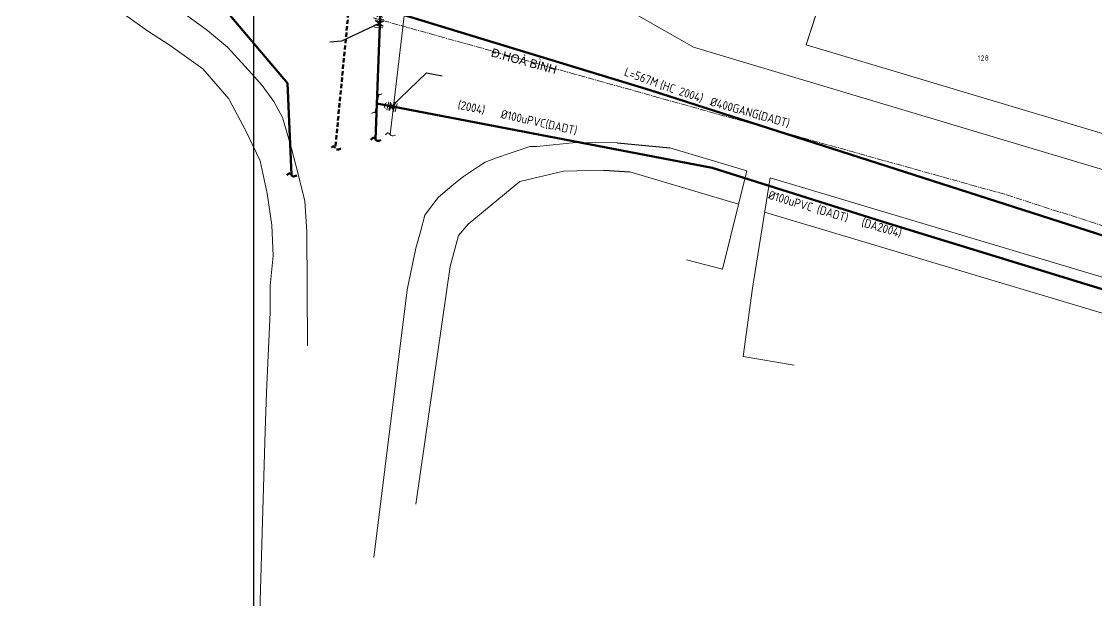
# Model space of a CAD drawing. Header units: inches. Extents: x 595615 to 1194060, y 1190840 to 2385448.
# Drawn here: x 596201.9 to 596326.7, y 1191117.7 to 1191185 of the extents above; entities that cross this region are included whole.
import ezdxf
from ezdxf.enums import TextEntityAlignment as Align

# ---------------------------------------------------------------- set-up
doc = ezdxf.new("R2010")
doc.units = ezdxf.units.IN
doc.header["$MEASUREMENT"] = 0
doc.linetypes.add('CENTER2', pattern=[1.125, 0.75, -0.125, 0.125, -0.125])
doc.linetypes.add('DASHED', pattern=[0.75, 0.5, -0.25])
doc.layers.get('Defpoints').update_dxf_attribs({"color": 1})
for name, color, linetype, lineweight in [('Chitiet', 4, 'Continuous', 9), ('DN 200 uPVC', 4, 'Continuous', 50), ('NAM-CDAI', 220, 'Continuous', 25), ('Nen tim duong', 9, 'CENTER2', 0), ('Nen_HTHANH-TP', 9, 'Continuous', 0), ('Nen_SN-HTHANH-TP_new', 7, 'Continuous', 0), ('Nen_TTHOA-TP', 9, 'Continuous', 0), ('NHA', 8, 'Continuous', 9), ('ONG BTCT', 61, 'DASHED', 100), ('ONG CAP 2 (DADT)', 140, 'Continuous', 70), ('ONG CAP 3 (DADT)', 221, 'Continuous', 50), ('ONGCAP2', 5, 'Continuous', 20), ('TEXT PIPE', 3, 'Continuous', 25), ('Text_GiaoThong', 142, 'Continuous', 0), ('VAN', 7, 'Continuous', 20)]:
    doc.layers.add(name, color=color, linetype=linetype, lineweight=lineweight)
doc.layers.add('ki hieu van', color=170, linetype='Continuous')
doc.styles.add('Giao Thong', font='VAPTIMN_0.TTF', dxfattribs={"height": 1})
doc.styles.add('Sonha_QTB', font='isocp.shx', dxfattribs={"height": 0.6, "bigfont": 'bigfont.shx'})
doc.styles.add('text', font='isocp2.shx')
doc.styles.add('VNI-HC', font='VHELVCN_0.TTF')
doc.dimstyles.new('DUONG KICH THUOC', dxfattribs={"dimtxt": 1, "dimasz": 0.7, "dimexe": 0.5, "dimexo": 0.3, "dimgap": 0.2, "dimtad": 1, "dimzin": 0, "dimdsep": 46, "dimtxsty": 'VNI-HC', "dimblk": 'ARCHTICK', "dimcen": 0.09, "dimdle": 0.5, "dimclrd": 256, "dimclre": 256, "dimclrt": 256, "dimadec": 0, "dimazin": 0, "dimtfac": 1, "dimtofl": 0, "dimtmove": 0, "dimatfit": 3, "dimfxl": 1, "dimtolj": 1, "dimtzin": 0, "dimlwd": -1, "dimlwe": -1, "dimarcsym": 0})

# ---------------------------------------------------------------- blocks, each defined once
blk = doc.blocks.new('VAN')
at = {"layer": 'VAN'}
h = blk.add_hatch(color=256, dxfattribs=at)
h.paths.add_polyline_path([(0.21, -0.5), (0.49, 0), (0.21, 0.5)])
h.paths.add_polyline_path([(0.77, 0.5), (0.49, 0), (0.77, -0.5)])
at = {"layer": 'VAN', "ltscale": 100}
for p, q in [((0, 0.5), (0, -0.5)), ((0.77, -0.5), (0.21, 0.5)), ((0.21, -0.5), (0.77, 0.5)), ((0.21, 0.5), (0.21, -0.5)), ((0.77, 0.5), (0.77, -0.5)), ((0.98, 0.5), (0.98, -0.5))]:
    blk.add_line(p, q, dxfattribs=at)
blk = doc.blocks.new('TE+VAN')
at = {"layer": 'Chitiet', "ltscale": 100, "const_width": 0.1}
for points in [[(-0.35, 1.28, 0.571257), (0.35, 1.28)], [(1.1, 0.35, 0.571257), (1.1, -0.35)], [(0.35, -1.28, 0.571257), (-0.35, -1.28)]]:
    blk.add_lwpolyline(points, format="xyb", dxfattribs=at)
for points in [[(0, -1.08), (0, 1.08)], [(0.9, 0), (0, 0)]]:
    blk.add_lwpolyline(points, dxfattribs=at)
at = {"layer": 'VAN'}
blk.add_blockref('VAN', (1.3, 0), dxfattribs=at)
blk = doc.blocks.new('_ArchTick')
at = {"color": 0, "linetype": 'ByBlock', "const_width": 0.15}
blk.add_lwpolyline([(-0.5, -0.5), (0.5, 0.5)], dxfattribs=at)

msp = doc.modelspace()

# ---------------------------------------------------------------- linework, layer by layer
at = {"layer": 'Defpoints'}
msp.add_lwpolyline([(597361.233, 1190839.699), (597361.233, 1191640.651), (596228.852, 1191640.651), (596228.852, 1190839.699)], close=True, dxfattribs=at)
at = {"layer": 'DN 200 uPVC'}
msp.add_lwpolyline([(596233.273, 1191167.172), (596232.793, 1191177.844), (596223.523, 1191188.847), (596201.928, 1191195.903)], dxfattribs=at)
msp.add_spline([(596233.902, 1191167.111), (596233.399, 1191167.047), (596233.068, 1191167.368), (596232.741, 1191167.134)], degree=3, dxfattribs=at)
at = {"layer": 'Nen tim duong'}
for p, q in [((596242.763, 1191185.433), (596316.294, 1191164.866)), ((596316.294, 1191164.866), (596453.281, 1191120.725))]:
    msp.add_line(p, q, dxfattribs=at)
at = {"layer": 'Nen_HTHANH-TP', "linetype": 'Continuous'}
for p, q in [((596299.505, 1191202.535), (596293.028, 1191182.289)), ((596267.64, 1191189.066), (596279.956, 1191182.032)), ((596294.208, 1191185.979), (596293.028, 1191182.289)), ((596279.956, 1191182.032), (596340.36, 1191163.925)), ((596293.028, 1191182.289), (596341.508, 1191167.757)), ((596277.204, 1191170.329), (596286.134, 1191167.653)), ((596272.553, 1191167.548), (596285.168, 1191163.766)), ((596288.827, 1191166.845), (596336.914, 1191152.431)), ((596288.192, 1191162.86), (596335.765, 1191148.599))]:
    msp.add_line(p, q, dxfattribs=at)
at = {"layer": 'Nen_HTHANH-TP', "linetype": 'Continuous', "flags": 128}
for points in [[(596271.114, 1191170.9), (596266.293, 1191170.942), (596266.293, 1191170.942), (596266.293, 1191170.942), (596266.293, 1191170.942), (596261.765, 1191170.471), (596260.944, 1191170.47), (596259.346, 1191169.938), (596258.662, 1191169.71), (596257.055, 1191169.163), (596255.749, 1191168.665), (596254.993, 1191168.16), (596253.239, 1191166.989), (596252.138, 1191166.101), (596250.33, 1191164.606), (596249.542, 1191163.548), (596248.754, 1191162.49), (596248.234, 1191160.583), (596247.714, 1191158.677), (596246.685, 1191153.819), (596242.841, 1191122.716)], [(596269.531, 1191167.736), (596269.531, 1191167.736), (596269.531, 1191167.736), (596264.865, 1191167.625), (596259.772, 1191166.407), (596253.78, 1191161.476), (596252.66, 1191160.16), (596251.705, 1191156.558), (596247.695, 1191128.94)]]:
    msp.add_lwpolyline(points, dxfattribs=at)
at = {"layer": 'Nen_TTHOA-TP', "flags": 128}
for points in [[(596235.117, 1191147.308), (596235.045, 1191160.592), (596234.836, 1191164.114), (596234.042, 1191167.255), (596233.249, 1191170.396), (596232.23, 1191173.845), (596231.221, 1191175.731), (596229.885, 1191177.581), (596228.669, 1191178.921), (596225.835, 1191182.044), (596223.526, 1191183.975), (596222.08, 1191185.006), (596218.676, 1191187.503), (596204.532, 1191196.022)], [(596229.581, 1191116.341), (596229.581, 1191116.341), (596229.581, 1191116.341), (596229.581, 1191116.341), (596230.228, 1191137.458), (596230.361, 1191141.889), (596230.575, 1191146.217), (596230.781, 1191151.2), (596230.805, 1191154.302), (596231.127, 1191157.77), (596230.996, 1191161.351), (596230.46, 1191165.017), (596229.648, 1191168.805), (596227.952, 1191172.384), (596226.073, 1191175.848), (596225.989, 1191176.004), (596222.988, 1191179.51), (596219.175, 1191182.218), (596216.543, 1191183.937), (596203.597, 1191193.172)]]:
    msp.add_lwpolyline(points, dxfattribs=at)
at = {"layer": 'Nen_TTHOA-TP'}
for points in [[(596286.134, 1191167.653), (596283.295, 1191156.23), (596279.125, 1191157.32)], [(596288.827, 1191166.845), (596286.785, 1191154.02), (596285.695, 1191146.1), (596291.625, 1191145.07)]]:
    msp.add_lwpolyline(points, dxfattribs=at)
at = {"layer": 'NHA', "lineweight": -3, "flags": 128}
for points in [[(596271.114, 1191170.9), (596277.204, 1191170.329)], [(596269.531, 1191167.736), (596272.553, 1191167.548)]]:
    msp.add_lwpolyline(points, dxfattribs=at)
at = {"layer": 'ONG BTCT'}
msp.add_lwpolyline([(596257.207, 1191315.883), (596256.212, 1191309.106), (596255.086, 1191301.305), (596254.541, 1191293.601), (596253.493, 1191285.272), (596252.622, 1191277.398), (596251.566, 1191270.071), (596250.69, 1191262.116), (596249.724, 1191255.138), (596246.526, 1191236.089), (596242.676, 1191215.08), (596238.355, 1191170.291), (596238.355, 1191170.291)], dxfattribs=at)
msp.add_spline([(596238.984, 1191170.229), (596238.481, 1191170.166), (596238.15, 1191170.486), (596237.823, 1191170.252)], degree=3, dxfattribs=at)
at = {"layer": 'ONG CAP 2 (DADT)'}
msp.add_lwpolyline([(596211.36, 1191196.478), (596274.905, 1191177.031), (596329.867, 1191159.353), (596379.636, 1191143.849), (596447.35, 1191121.062), (596492.823, 1191103.667), (596505.458, 1191099.066), (596524.145, 1191096.893), (596550.82, 1191098.777), (596596.3, 1191103.222), (596639.619, 1191106.723), (596661.578, 1191107.665)], dxfattribs=at)
at = {"layer": 'ONG CAP 3 (DADT)'}
for points in [[(596243.033, 1191171.301), (596243.345, 1191179.538), (596243.601, 1191186.57)], [(596515.782, 1191094.22), (596499.267, 1191093.927), (596448.11, 1191112.488), (596383.5, 1191135.774), (596340.743, 1191149.791), (596302.57, 1191161.539), (596282.119, 1191168.015), (596243.192, 1191175.48)]]:
    msp.add_lwpolyline(points, dxfattribs=at)
msp.add_spline([(596243.662, 1191171.239), (596243.16, 1191171.176), (596242.828, 1191171.496), (596242.501, 1191171.262)], degree=3, dxfattribs=at)
at = {"layer": 'ONGCAP2'}
msp.add_lwpolyline([(596244.711, 1191171.87), (596248.169, 1191201.063), (596248.919, 1191207.301), (596249.523, 1191212.738), (596249.87, 1191216.214), (596250.748, 1191224.213), (596251.995, 1191236.459), (596252.807, 1191243.199), (596253.639, 1191250.374), (596254.392, 1191256.869), (596255.366, 1191265.464), (596256.326, 1191275.53, -0.0000802), (596256.326, 1191275.531), (596257.4, 1191286.753), (596258.569, 1191298.453), (596259.691, 1191306.876, -0.0001836), (596259.691, 1191306.877), (596261.39, 1191319.569)], format="xyb", dxfattribs=at)
msp.add_spline([(596245.339, 1191171.808), (596244.837, 1191171.745), (596244.506, 1191172.066), (596244.178, 1191171.831)], degree=3, dxfattribs=at)

# ---------------------------------------------------------------- block references
at = {"layer": 'Chitiet'}
for p, rotation in [((596243.614, 1191186.576), 264.3661726854871), ((596243.192, 1191175.48), 347.3375128269325)]:
    msp.add_blockref('TE+VAN', p, dxfattribs=dict(at, rotation=rotation))

# ---------------------------------------------------------------- texts
at = {"layer": 'NAM-CDAI', "style": 'text'}
for s, rotation, p in [('L=567M', 339.95792, (596271.809, 1191178.764)), ('(HC 2004)', 341.40344, (596275.952, 1191177.22)), ('(2004)', 347.69277, (596252.506, 1191174.885)), ('(DA2004)', 343.70162, (596299.359, 1191161.242))]:
    msp.add_text(s, height=1, rotation=rotation, dxfattribs=at).set_placement(p)
at = {"layer": 'Nen_SN-HTHANH-TP_new', "style": 'Sonha_QTB'}
msp.add_text('128', height=0.6, rotation=0.04623, dxfattribs=at).set_placement((596313.586, 1191180.766), align=Align.MIDDLE)
at = {"layer": 'TEXT PIPE', "style": 'text'}
for s, rotation, p in [('%%c400GANG(DADT)', 344.25737, (596281.79, 1191175.256)), ('%%c100uPVC(DADT)', 347.35765, (596257.496, 1191173.802)), ('%%c100uPVC (DADT)', 343.41483, (596288.539, 1191164.429))]:
    msp.add_text(s, height=1, rotation=rotation, dxfattribs=at).set_placement(p)
at = {"layer": 'Text_GiaoThong', "linetype": 'Continuous', "style": 'Giao Thong'}
msp.add_text('Ñ.HOAØ BÌNH', height=1, rotation=344.61394, dxfattribs=at).set_placement((596260.306, 1191180.526), align=Align.MIDDLE)

# ---------------------------------------------------------------- leaders
at = {"layer": 'ki hieu van'}
for points in [[(596243.437, 1191184.79), (596239.087, 1191182.712), (596237.714, 1191182.624)], [(596244.876, 1191175.148), (596248.941, 1191179.025), (596250.756, 1191178.7)]]:
    msp.add_leader(points, dimstyle='DUONG KICH THUOC', override={"dimgap": 0.2, "dimtad": 0}, dxfattribs=at)

doc.saveas('drawing.dxf')
